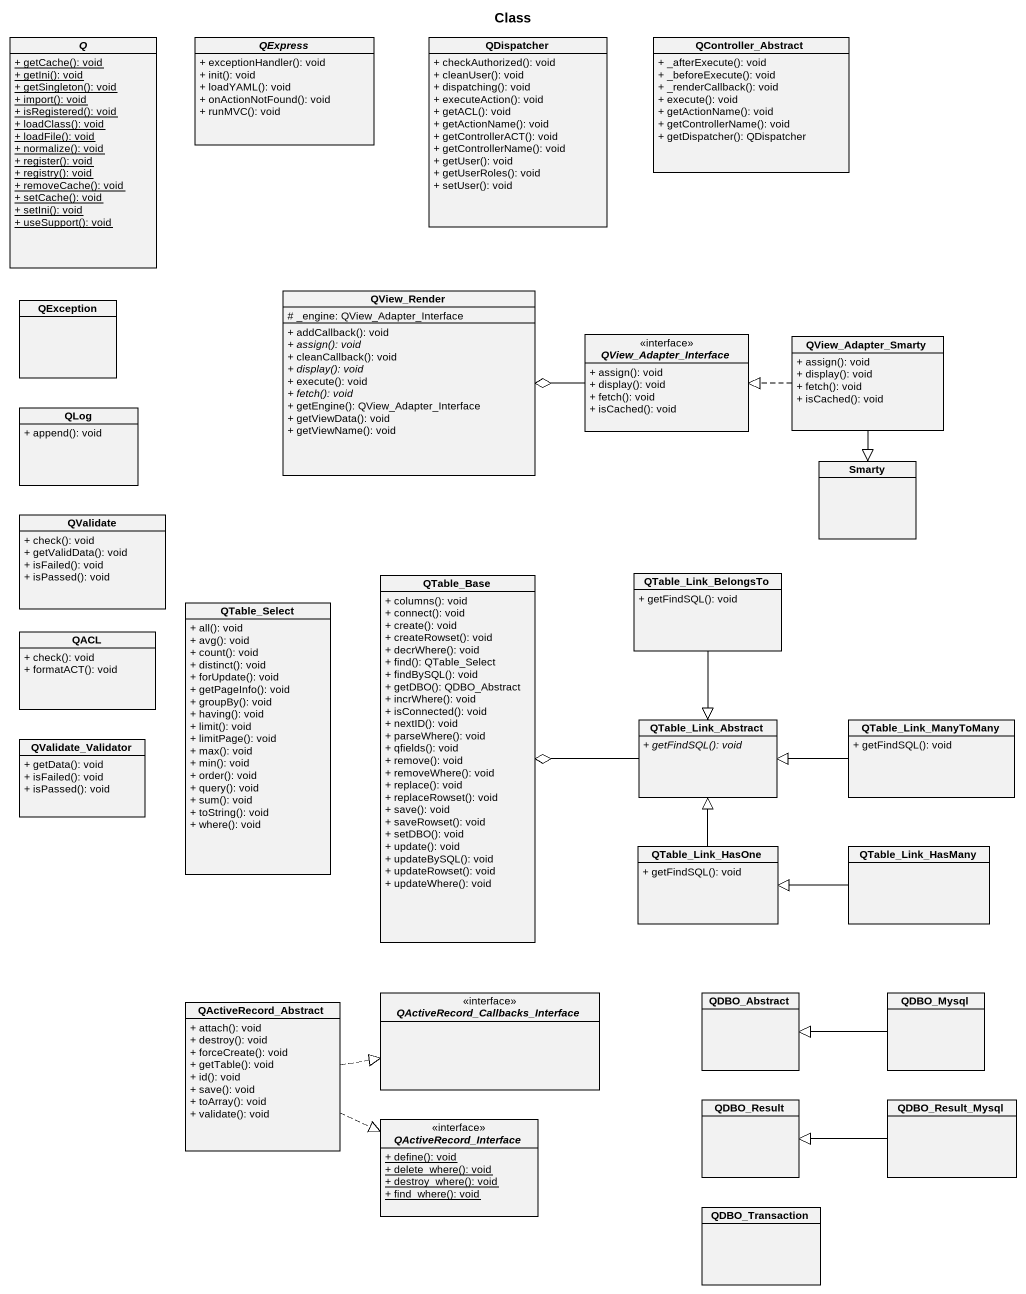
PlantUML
@startuml
title Class
hide circle
hide empty members
skinparam classAttributeIconSize 0
abstract class Q {
  {static} + getCache(): void
  {static} + getIni(): void
  {static} + getSingleton(): void
  {static} + import(): void
  {static} + isRegistered(): void
  {static} + loadClass(): void
  {static} + loadFile(): void
  {static} + normalize(): void
  {static} + register(): void
  {static} + registry(): void
  {static} + removeCache(): void
  {static} + setCache(): void
  {static} + setIni(): void
  {static} + useSupport(): void
}
abstract class QExpress {
  + exceptionHandler(): void
  + init(): void
  + loadYAML(): void
  + onActionNotFound(): void
  + runMVC(): void
}
class QDispatcher {
  + checkAuthorized(): void
  + cleanUser(): void
  + dispatching(): void
  + executeAction(): void
  + getACL(): void
  + getActionName(): void
  + getControllerACT(): void
  + getControllerName(): void
  + getUser(): void
  + getUserRoles(): void
  + setUser(): void
}
class QController_Abstract {
  + _afterExecute(): void
  + _beforeExecute(): void
  + _renderCallback(): void
  + execute(): void
  + getActionName(): void
  + getControllerName(): void
  + getDispatcher(): QDispatcher
}
class QException
class QView_Render {
  # _engine: QView_Adapter_Interface
  + addCallback(): void
  {abstract} + assign(): void
  + cleanCallback(): void
  {abstract} + display(): void
  + execute(): void
  {abstract} + fetch(): void
  + getEngine(): QView_Adapter_Interface
  + getViewData(): void
  + getViewName(): void
}
interface QView_Adapter_Interface <<interface>> {
  + assign(): void
  + display(): void
  + fetch(): void
  + isCached(): void
}
class QView_Adapter_Smarty {
  + assign(): void
  + display(): void
  + fetch(): void
  + isCached(): void
}
class QLog {
  + append(): void
}
class Smarty
class QValidate {
  + check(): void
  + getValidData(): void
  + isFailed(): void
  + isPassed(): void
}
class QTable_Base {
  + columns(): void
  + connect(): void
  + create(): void
  + createRowset(): void
  + decrWhere(): void
  + find(): QTable_Select
  + findBySQL(): void
  + getDBO(): QDBO_Abstract
  + incrWhere(): void
  + isConnected(): void
  + nextID(): void
  + parseWhere(): void
  + qfields(): void
  + remove(): void
  + removeWhere(): void
  + replace(): void
  + replaceRowset(): void
  + save(): void
  + saveRowset(): void
  + setDBO(): void
  + update(): void
  + updateBySQL(): void
  + updateRowset(): void
  + updateWhere(): void
}
class QTable_Link_BelongsTo {
  + getFindSQL(): void
}
class QACL {
  + check(): void
  + formatACT(): void
}
class QTable_Select {
  + all(): void
  + avg(): void
  + count(): void
  + distinct(): void
  + forUpdate(): void
  + getPageInfo(): void
  + groupBy(): void
  + having(): void
  + limit(): void
  + limitPage(): void
  + max(): void
  + min(): void
  + order(): void
  + query(): void
  + sum(): void
  + toString(): void
  + where(): void
}
class QTable_Link_Abstract {
  {abstract} + getFindSQL(): void
}
class QTable_Link_ManyToMany {
  + getFindSQL(): void
}
class QValidate_Validator {
  + getData(): void
  + isFailed(): void
  + isPassed(): void
}
class QTable_Link_HasOne {
  + getFindSQL(): void
}
class QTable_Link_HasMany
class QActiveRecord_Abstract {
  + attach(): void
  + destroy(): void
  + forceCreate(): void
  + getTable(): void
  + id(): void
  + save(): void
  + toArray(): void
  + validate(): void
}
interface "QActiveRecord_Callbacks_Interface" as QActiveRecord_Callbacks <<interface>>
class QDBO_Abstract
class QDBO_Mysql
class QDBO_Result
class QDBO_Result_Mysql
interface QActiveRecord_Interface <<interface>> {
  {static} + define(): void
  {static} + delete_where(): void
  {static} + destroy_where(): void
  {static} + find_where(): void
}
class QDBO_Transaction
QView_Adapter_Interface -left-o QView_Render
QView_Adapter_Smarty .left.|> QView_Adapter_Interface
QView_Adapter_Smarty --|> Smarty
QTable_Link_BelongsTo --|> QTable_Link_Abstract
QTable_Link_Abstract -left-o QTable_Base
QTable_Link_ManyToMany -left-|> QTable_Link_Abstract
QTable_Link_HasOne -up-|> QTable_Link_Abstract
QTable_Link_HasMany -left-|> QTable_Link_HasOne
QActiveRecord_Abstract .right.|> QActiveRecord_Callbacks
QActiveRecord_Abstract .right.|> QActiveRecord_Interface
QDBO_Mysql -left-|> QDBO_Abstract
QDBO_Result_Mysql -left-|> QDBO_Result
@enduml
